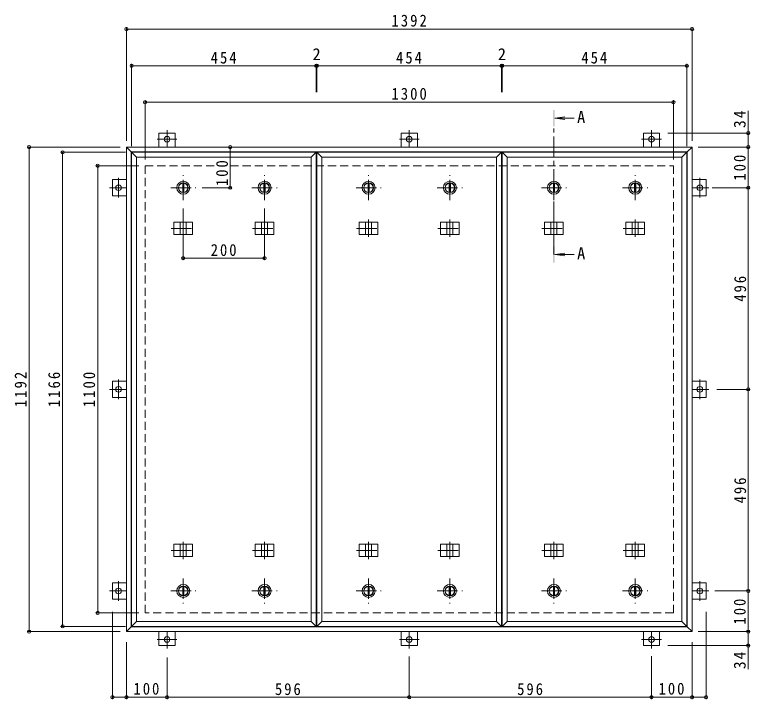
# Model space of a CAD drawing. Units: millimetres at full size, sheet at 1:10. Extents: x -2570 to 2371, y -1962 to 1408.
# Drawn here: x -1948 to -138, y -276 to 1408 of the extents above; entities that cross this region are included whole.
import ezdxf
from ezdxf.enums import TextEntityAlignment as Align

# ---------------------------------------------------------------- set-up
doc = ezdxf.new("R2010")
doc.units = ezdxf.units.MM
doc.header["$LTSCALE"] = 10
doc.header["$PDMODE"] = 32
doc.header["$PDSIZE"] = 8
doc.linetypes.add('CHAIN1', pattern=[8, 5, -1, 1, -1])
doc.linetypes.add('DASHED2', pattern=[3, 2, -1])
for name, color, linetype, lineweight in [('0-1_躯体', 2, 'DASHED2', 9), ('0-2_仕上', 4, 'Continuous', 9), ('0-3_建具', 4, 'Continuous', 9), ('0-5_寸法', 4, 'Continuous', 9), ('0-C', 2, 'Continuous', 9), ('0-E', 3, 'Continuous', 9), ('0-F', 7, 'Continuous', 9)]:
    doc.layers.add(name, color=color, linetype=linetype, lineweight=lineweight)
doc.styles.add('ＭＳ ゴシック', font='')
doc.styles.get('ＭＳ ゴシック').set_extended_font_data('MS Gothic')

msp = doc.modelspace()

# ---------------------------------------------------------------- linework, layer by layer
at = {"layer": '0-1_躯体'}
for p, q in [((-1626.82, 1036.56), (-326.82, 1036.56)), ((-1626.82, -63.44), (-1626.82, 1036.56)), ((-326.82, 1036.56), (-326.82, -63.44)), ((-326.82, -63.44), (-1626.82, -63.44))]:
    msp.add_line(p, q, dxfattribs=at)
at = {"layer": '0-2_仕上'}
for p, q in [((-1659.82, -96.44), (-1659.82, 1069.56)), ((-1205.82, -96.44), (-1205.82, 1069.56)), ((-1203.82, -96.44), (-1203.82, 1069.56)), ((-749.82, -96.44), (-749.82, 1069.56)), ((-747.82, -96.44), (-747.82, 1069.56)), ((-293.82, -96.44), (-293.82, 1069.56)), ((-1647.82, -84.44), (-1647.82, 1057.56)), ((-1217.82, -84.44), (-1217.82, 1057.56)), ((-1191.82, -84.44), (-1191.82, 1057.56)), ((-761.82, -84.44), (-761.82, 1057.56)), ((-735.82, -84.44), (-735.82, 1057.56)), ((-305.82, -84.44), (-305.82, 1057.56))]:
    msp.add_line(p, q, dxfattribs=at)
for points in [[(-1647.82, 1057.56), (-1659.82, 1069.56), (-1205.82, 1069.56)], [(-1647.82, 1057.56), (-1217.82, 1057.56), (-1205.82, 1069.56)], [(-1191.82, 1057.56), (-1203.82, 1069.56), (-749.82, 1069.56)], [(-1191.82, 1057.56), (-761.82, 1057.56), (-749.82, 1069.56)], [(-735.82, 1057.56), (-747.82, 1069.56), (-293.82, 1069.56)], [(-735.82, 1057.56), (-305.82, 1057.56), (-293.82, 1069.56)], [(-1647.82, -84.44), (-1659.82, -96.44), (-1205.82, -96.44)], [(-1647.82, -84.44), (-1217.82, -84.44), (-1205.82, -96.44)], [(-1191.82, -84.44), (-1203.82, -96.44), (-749.82, -96.44)], [(-1191.82, -84.44), (-761.82, -84.44), (-749.82, -96.44)], [(-735.82, -84.44), (-747.82, -96.44), (-293.82, -96.44)], [(-735.82, -84.44), (-305.82, -84.44), (-293.82, -96.44)]]:
    msp.add_lwpolyline(points, dxfattribs=at)
at = {"layer": '0-3_建具', "color": 2}
for p, q in [((-1672.82, 1082.56), (-1660.82, 1070.56)), ((-1672.82, 1082.56), (-280.82, 1082.56)), ((-1672.82, -109.44), (-1672.82, 1082.56)), ((-1660.82, 1070.56), (-292.82, 1070.56)), ((-1660.82, -97.44), (-1660.82, 1070.56)), ((-292.82, 1070.56), (-280.82, 1082.56)), ((-292.82, -97.44), (-292.82, 1070.56)), ((-280.82, 1082.56), (-280.82, -109.44)), ((-1660.82, -97.44), (-1672.82, -109.44)), ((-292.82, -97.44), (-1660.82, -97.44)), ((-292.82, -97.44), (-280.82, -109.44)), ((-280.82, -109.44), (-1672.82, -109.44))]:
    msp.add_line(p, q, dxfattribs=at)
at = {"layer": '0-3_建具'}
for p, q in [((-1555.91, 897.56), (-1555.91, 867.56)), ((-1555.91, 897.56), (-1509.73, 897.56)), ((-1540.32, 897.56), (-1540.32, 867.56)), ((-1525.32, 897.56), (-1525.32, 867.56)), ((-1509.73, 897.56), (-1509.73, 867.56)), ((-1355.91, 897.56), (-1355.91, 867.56)), ((-1355.91, 897.56), (-1309.73, 897.56)), ((-1340.32, 897.56), (-1340.32, 867.56)), ((-1325.32, 897.56), (-1325.32, 867.56)), ((-1309.73, 897.56), (-1309.73, 867.56)), ((-1099.91, 897.56), (-1099.91, 867.56)), ((-1099.91, 897.56), (-1053.73, 897.56)), ((-1084.32, 897.56), (-1084.32, 867.56)), ((-1069.32, 897.56), (-1069.32, 867.56)), ((-1053.73, 897.56), (-1053.73, 867.56)), ((-899.91, 897.56), (-899.91, 867.56)), ((-899.91, 897.56), (-853.73, 897.56)), ((-884.32, 897.56), (-884.32, 867.56)), ((-869.32, 897.56), (-869.32, 867.56)), ((-853.73, 897.56), (-853.73, 867.56)), ((-643.91, 897.56), (-643.91, 867.56)), ((-643.91, 897.56), (-597.73, 897.56)), ((-628.32, 897.56), (-628.32, 867.56)), ((-613.32, 897.56), (-613.32, 867.56)), ((-597.73, 897.56), (-597.73, 867.56)), ((-443.91, 897.56), (-443.91, 867.56)), ((-443.91, 897.56), (-397.73, 897.56)), ((-428.32, 897.56), (-428.32, 867.56)), ((-413.32, 897.56), (-413.32, 867.56)), ((-397.73, 897.56), (-397.73, 867.56)), ((-1555.91, 867.56), (-1509.73, 867.56)), ((-1355.91, 867.56), (-1309.73, 867.56)), ((-1099.91, 867.56), (-1053.73, 867.56)), ((-899.91, 867.56), (-853.73, 867.56)), ((-643.91, 867.56), (-597.73, 867.56)), ((-443.91, 867.56), (-397.73, 867.56)), ((-1555.91, 75.56), (-1555.91, 105.56)), ((-1555.91, 105.56), (-1509.73, 105.56)), ((-1540.32, 75.56), (-1540.32, 105.56)), ((-1525.32, 75.56), (-1525.32, 105.56)), ((-1509.73, 75.56), (-1509.73, 105.56)), ((-1355.91, 75.56), (-1355.91, 105.56)), ((-1355.91, 105.56), (-1309.73, 105.56)), ((-1340.32, 75.56), (-1340.32, 105.56)), ((-1325.32, 75.56), (-1325.32, 105.56)), ((-1309.73, 75.56), (-1309.73, 105.56)), ((-1099.91, 75.56), (-1099.91, 105.56)), ((-1099.91, 105.56), (-1053.73, 105.56)), ((-1084.32, 75.56), (-1084.32, 105.56)), ((-1069.32, 75.56), (-1069.32, 105.56)), ((-1053.73, 75.56), (-1053.73, 105.56)), ((-899.91, 75.56), (-899.91, 105.56)), ((-899.91, 105.56), (-853.73, 105.56)), ((-884.32, 75.56), (-884.32, 105.56)), ((-869.32, 75.56), (-869.32, 105.56)), ((-853.73, 75.56), (-853.73, 105.56)), ((-643.91, 75.56), (-643.91, 105.56)), ((-643.91, 105.56), (-597.73, 105.56)), ((-628.32, 75.56), (-628.32, 105.56)), ((-613.32, 75.56), (-613.32, 105.56)), ((-597.73, 75.56), (-597.73, 105.56)), ((-443.91, 75.56), (-443.91, 105.56)), ((-443.91, 105.56), (-397.73, 105.56)), ((-428.32, 75.56), (-428.32, 105.56)), ((-413.32, 75.56), (-413.32, 105.56)), ((-397.73, 75.56), (-397.73, 105.56)), ((-1555.91, 75.56), (-1509.73, 75.56)), ((-1355.91, 75.56), (-1309.73, 75.56)), ((-1099.91, 75.56), (-1053.73, 75.56)), ((-899.91, 75.56), (-853.73, 75.56)), ((-643.91, 75.56), (-597.73, 75.56)), ((-443.91, 75.56), (-397.73, 75.56))]:
    msp.add_line(p, q, dxfattribs=at)
at = {"layer": '0-3_建具', "linetype": 'CHAIN1'}
for p, q in [((-1532.82, 904.67), (-1532.82, 861.44)), ((-1332.82, 904.67), (-1332.82, 861.44)), ((-1076.82, 904.67), (-1076.82, 861.44)), ((-876.82, 904.67), (-876.82, 861.44)), ((-620.82, 904.67), (-620.82, 861.44)), ((-420.82, 904.67), (-420.82, 861.44)), ((-1562.23, 882.56), (-1503.41, 882.56)), ((-1362.23, 882.56), (-1303.41, 882.56)), ((-1106.23, 882.56), (-1047.41, 882.56)), ((-906.23, 882.56), (-847.41, 882.56)), ((-650.23, 882.56), (-591.41, 882.56)), ((-450.23, 882.56), (-391.41, 882.56)), ((-1532.82, 68.44), (-1532.82, 111.68)), ((-1332.82, 68.44), (-1332.82, 111.68)), ((-1076.82, 68.44), (-1076.82, 111.68)), ((-876.82, 68.44), (-876.82, 111.68)), ((-620.82, 68.44), (-620.82, 111.68)), ((-420.82, 68.44), (-420.82, 111.68)), ((-1562.23, 90.56), (-1503.41, 90.56)), ((-1362.23, 90.56), (-1303.41, 90.56)), ((-1106.23, 90.56), (-1047.41, 90.56)), ((-906.23, 90.56), (-847.41, 90.56)), ((-650.23, 90.56), (-591.41, 90.56)), ((-450.23, 90.56), (-391.41, 90.56))]:
    msp.add_line(p, q, dxfattribs=at)
at = {"layer": '0-5_寸法'}
for p, q in [((-618.82, 1153.37), (-594.03, 1156.64)), ((-618.82, 1153.37), (-594.03, 1150.11)), ((-618.82, 1153.37), (-571.35, 1153.37)), ((-618.82, 818.25), (-594.03, 821.51)), ((-618.82, 818.25), (-594.03, 814.99)), ((-618.82, 818.25), (-571.35, 818.25))]:
    msp.add_line(p, q, dxfattribs=at)
at = {"layer": '0-5_寸法', "linetype": 'CHAIN1'}
msp.add_line((-620.82, 818.25), (-620.82, 1133.37), dxfattribs=at)
at = {"layer": '0-5_寸法'}
for points in [[(-618.82, 1173.37), (-622.82, 1173.37), (-618.82, 1133.37), (-622.82, 1133.37)], [(-618.82, 798.25), (-622.82, 798.25), (-618.82, 838.25), (-622.82, 838.25)]]:
    msp.add_solid(points, dxfattribs=at)
at = {"layer": '0-C', "linetype": 'CHAIN1'}
for p, q in [((-1532.82, 951.56), (-1532.82, 1013.56)), ((-1332.82, 951.56), (-1332.82, 1013.56)), ((-1076.82, 951.56), (-1076.82, 1013.56)), ((-876.82, 951.56), (-876.82, 1013.56)), ((-620.82, 951.56), (-620.82, 1013.56)), ((-420.82, 951.56), (-420.82, 1013.56)), ((-1563.82, 982.56), (-1501.82, 982.56)), ((-1363.82, 982.56), (-1301.82, 982.56)), ((-1107.82, 982.56), (-1045.82, 982.56)), ((-907.82, 982.56), (-845.82, 982.56)), ((-651.82, 982.56), (-589.82, 982.56)), ((-451.82, 982.56), (-389.82, 982.56)), ((-1532.82, 21.56), (-1532.82, -40.44)), ((-1332.82, 21.56), (-1332.82, -40.44)), ((-1076.82, 21.56), (-1076.82, -40.44)), ((-876.82, 21.56), (-876.82, -40.44)), ((-620.82, 21.56), (-620.82, -40.44)), ((-420.82, 21.56), (-420.82, -40.44)), ((-1563.82, -9.44), (-1501.82, -9.44)), ((-1363.82, -9.44), (-1301.82, -9.44)), ((-1107.82, -9.44), (-1045.82, -9.44)), ((-907.82, -9.44), (-845.82, -9.44)), ((-651.82, -9.44), (-589.82, -9.44)), ((-451.82, -9.44), (-389.82, -9.44))]:
    msp.add_line(p, q, dxfattribs=at)
at = {"layer": '0-C'}
for p, q in [((-1534.32, 993.96), (-1534.32, 971.16)), ((-1531.32, 993.96), (-1531.32, 971.16)), ((-1334.32, 993.96), (-1334.32, 971.16)), ((-1331.32, 993.96), (-1331.32, 971.16)), ((-1078.32, 993.96), (-1078.32, 971.16)), ((-1075.32, 993.96), (-1075.32, 971.16)), ((-878.32, 993.96), (-878.32, 971.16)), ((-875.32, 993.96), (-875.32, 971.16)), ((-622.32, 993.96), (-622.32, 971.16)), ((-619.32, 993.96), (-619.32, 971.16)), ((-422.32, 993.96), (-422.32, 971.16)), ((-419.32, 993.96), (-419.32, 971.16)), ((-1534.32, -20.85), (-1534.32, 1.96)), ((-1531.32, -20.85), (-1531.32, 1.96)), ((-1334.32, -20.85), (-1334.32, 1.96)), ((-1331.32, -20.85), (-1331.32, 1.96)), ((-1078.32, -20.85), (-1078.32, 1.96)), ((-1075.32, -20.85), (-1075.32, 1.96)), ((-878.32, -20.85), (-878.32, 1.96)), ((-875.32, -20.85), (-875.32, 1.96)), ((-622.32, -20.85), (-622.32, 1.96)), ((-619.32, -20.85), (-619.32, 1.96)), ((-422.32, -20.85), (-422.32, 1.96)), ((-419.32, -20.85), (-419.32, 1.96))]:
    msp.add_line(p, q, dxfattribs=at)
for centre, radius in [((-1532.82, 982.56), 16), ((-1332.82, 982.56), 16), ((-1076.82, 982.56), 16), ((-876.82, 982.56), 16), ((-620.82, 982.56), 16), ((-420.82, 982.56), 16), ((-1532.82, 982.56), 12), ((-1532.82, 982.56), 11.5), ((-1332.82, 982.56), 12), ((-1332.82, 982.56), 11.5), ((-1076.82, 982.56), 12), ((-1076.82, 982.56), 11.5), ((-876.82, 982.56), 12), ((-876.82, 982.56), 11.5), ((-620.82, 982.56), 12), ((-620.82, 982.56), 11.5), ((-420.82, 982.56), 12), ((-420.82, 982.56), 11.5), ((-1532.82, -9.44), 16), ((-1532.82, -9.44), 12), ((-1532.82, -9.44), 11.5), ((-1332.82, -9.44), 16), ((-1332.82, -9.44), 12), ((-1332.82, -9.44), 11.5), ((-1076.82, -9.44), 16), ((-1076.82, -9.44), 12), ((-1076.82, -9.44), 11.5), ((-876.82, -9.44), 16), ((-876.82, -9.44), 12), ((-876.82, -9.44), 11.5), ((-620.82, -9.44), 16), ((-620.82, -9.44), 12), ((-620.82, -9.44), 11.5), ((-420.82, -9.44), 16), ((-420.82, -9.44), 12), ((-420.82, -9.44), 11.5)]:
    msp.add_circle(centre, radius, dxfattribs=at)
at = {"layer": '0-E', "linetype": 'CHAIN1'}
for p, q in [((-1572.82, 1123.73), (-1572.82, 1082.56)), ((-976.82, 1123.73), (-976.82, 1082.56)), ((-380.82, 1123.73), (-380.82, 1082.56)), ((-1548.44, 1101.76), (-1597.2, 1101.76)), ((-952.44, 1101.76), (-1001.2, 1101.76)), ((-356.44, 1101.76), (-405.2, 1101.76)), ((-1692.02, 1006.93), (-1692.02, 958.18)), ((-261.62, 958.18), (-261.62, 1006.93)), ((-1713.99, 982.56), (-1672.82, 982.56)), ((-239.65, 982.56), (-280.82, 982.56)), ((-1692.02, 510.93), (-1692.02, 462.18)), ((-261.62, 462.18), (-261.62, 510.93)), ((-1713.99, 486.56), (-1672.82, 486.56)), ((-239.65, 486.56), (-280.82, 486.56)), ((-1692.02, 14.93), (-1692.02, -33.82)), ((-261.62, -33.82), (-261.62, 14.93)), ((-1713.99, -9.44), (-1672.82, -9.44)), ((-239.65, -9.44), (-280.82, -9.44)), ((-1572.82, -150.62), (-1572.82, -109.44)), ((-976.82, -150.62), (-976.82, -109.44)), ((-380.82, -150.62), (-380.82, -109.44)), ((-1597.2, -128.64), (-1548.44, -128.64)), ((-1001.2, -128.64), (-952.44, -128.64)), ((-405.2, -128.64), (-356.44, -128.64))]:
    msp.add_line(p, q, dxfattribs=at)
at = {"layer": '0-E'}
for p, q in [((-1592.82, 1116.76), (-1552.82, 1116.76)), ((-1592.82, 1116.76), (-1592.82, 1082.56)), ((-1552.82, 1116.76), (-1552.82, 1082.56)), ((-996.82, 1116.76), (-956.82, 1116.76)), ((-996.82, 1116.76), (-996.82, 1082.56)), ((-956.82, 1116.76), (-956.82, 1082.56)), ((-400.82, 1116.76), (-360.82, 1116.76)), ((-400.82, 1116.76), (-400.82, 1082.56)), ((-360.82, 1116.76), (-360.82, 1082.56)), ((-1707.02, 962.56), (-1707.02, 1002.56)), ((-1707.02, 1002.56), (-1672.82, 1002.56)), ((-246.62, 1002.56), (-280.82, 1002.56)), ((-246.62, 1002.56), (-246.62, 962.56)), ((-1707.02, 962.56), (-1672.82, 962.56)), ((-246.62, 962.56), (-280.82, 962.56)), ((-1707.02, 466.56), (-1707.02, 506.56)), ((-1707.02, 506.56), (-1672.82, 506.56)), ((-246.62, 506.56), (-280.82, 506.56)), ((-246.62, 506.56), (-246.62, 466.56)), ((-1707.02, 466.56), (-1672.82, 466.56)), ((-246.62, 466.56), (-280.82, 466.56)), ((-1707.02, -29.44), (-1707.02, 10.56)), ((-1707.02, 10.56), (-1672.82, 10.56)), ((-246.62, 10.56), (-280.82, 10.56)), ((-246.62, 10.56), (-246.62, -29.44)), ((-1707.02, -29.44), (-1672.82, -29.44)), ((-246.62, -29.44), (-280.82, -29.44)), ((-1592.82, -143.64), (-1592.82, -109.44)), ((-1552.82, -143.64), (-1552.82, -109.44)), ((-996.82, -143.64), (-996.82, -109.44)), ((-956.82, -143.64), (-956.82, -109.44)), ((-400.82, -143.64), (-400.82, -109.44)), ((-360.82, -143.64), (-360.82, -109.44)), ((-1552.82, -143.64), (-1592.82, -143.64)), ((-956.82, -143.64), (-996.82, -143.64)), ((-360.82, -143.64), (-400.82, -143.64))]:
    msp.add_line(p, q, dxfattribs=at)
for centre in [(-1572.82, 1101.76), (-976.82, 1101.76), (-380.82, 1101.76), (-1692.02, 982.56), (-261.62, 982.56), (-1692.02, 486.56), (-261.62, 486.56), (-1692.02, -9.44), (-261.62, -9.44), (-1572.82, -128.64), (-976.82, -128.64), (-380.82, -128.64)]:
    msp.add_circle(centre, 7, dxfattribs=at)
at = {"layer": '0-F'}
for p, q in [((-1672.82, 1097.56), (-1672.82, 1377.56)), ((-280.82, 1097.56), (-280.82, 1377.56)), ((-1672.82, 1372.56), (-280.82, 1372.56)), ((-1659.82, 1084.56), (-1659.82, 1287.56)), ((-1205.82, 1285.56), (-1205.82, 1217.84)), ((-1203.82, 1285.56), (-1203.82, 1217.84)), ((-749.82, 1285.56), (-749.82, 1217.84)), ((-747.82, 1285.56), (-747.82, 1217.84)), ((-293.82, 1084.56), (-293.82, 1287.56)), ((-1659.82, 1282.56), (-1205.82, 1282.56)), ((-1205.82, 1282.56), (-1203.82, 1282.56)), ((-1203.82, 1282.56), (-749.82, 1282.56)), ((-749.82, 1282.56), (-747.82, 1282.56)), ((-747.82, 1282.56), (-293.82, 1282.56)), ((-1626.82, 1051.56), (-1626.82, 1197.56)), ((-326.82, 1051.56), (-326.82, 1197.56)), ((-1626.82, 1192.56), (-326.82, 1192.56)), ((-142.73, 1116.76), (-142.73, 1171.94)), ((-137.73, 1116.76), (-340.82, 1116.76)), ((-142.73, 1082.56), (-142.73, 1116.76)), ((-1687.82, 1082.56), (-1917.08, 1082.56)), ((-1912.08, -109.44), (-1912.08, 1082.56)), ((-1674.82, 1069.56), (-1834.61, 1069.56)), ((-1829.61, -96.44), (-1829.61, 1069.56)), ((-1417.47, 1082.56), (-1417.47, 982.56)), ((-265.82, 1082.56), (-137.73, 1082.56)), ((-142.73, 982.56), (-142.73, 1082.56)), ((-1641.82, 1036.56), (-1748.44, 1036.56)), ((-1743.44, -63.44), (-1743.44, 1036.56)), ((-1414.47, 982.56), (-1486.64, 982.56)), ((-231.89, 982.56), (-137.73, 982.56)), ((-142.73, 486.56), (-142.73, 982.56)), ((-1532.82, 806.26), (-1532.82, 931.56)), ((-1332.82, 806.26), (-1332.82, 931.56)), ((-1532.82, 809.26), (-1332.82, 809.26)), ((-139.73, 486.56), (-219.65, 486.56)), ((-142.73, -9.44), (-142.73, 486.56)), ((-225.3, -9.44), (-137.73, -9.44)), ((-142.73, -109.44), (-142.73, -9.44)), ((-1641.82, -63.44), (-1748.44, -63.44)), ((-1707.02, -275.81), (-1707.02, -60.65)), ((-246.62, -275.81), (-246.62, -60.65)), ((-1674.82, -96.44), (-1834.61, -96.44)), ((-1687.82, -109.44), (-1917.08, -109.44)), ((-265.82, -109.44), (-137.73, -109.44)), ((-142.73, -109.44), (-142.73, -143.64)), ((-1672.82, -135.65), (-1672.82, -275.81)), ((-137.73, -143.64), (-340.82, -143.64)), ((-280.82, -135.65), (-280.82, -275.81)), ((-142.73, -143.64), (-142.73, -201.6)), ((-1572.82, -172.95), (-1572.82, -275.81)), ((-976.82, -273.81), (-976.82, -170.62)), ((-380.82, -169.58), (-380.82, -275.81)), ((-1707.02, -270.81), (-1672.82, -270.81)), ((-1672.82, -270.81), (-1572.82, -270.81)), ((-1572.82, -270.81), (-976.82, -270.81)), ((-976.82, -270.81), (-380.82, -270.81)), ((-380.82, -270.81), (-280.82, -270.81)), ((-280.82, -270.81), (-246.62, -270.81))]:
    msp.add_line(p, q, dxfattribs=at)
for p in [(-1672.82, 1372.56), (-280.82, 1372.56), (-1659.82, 1282.56), (-1205.82, 1282.56), (-1203.82, 1282.56), (-749.82, 1282.56), (-747.82, 1282.56), (-293.82, 1282.56), (-1626.82, 1192.56), (-326.82, 1192.56), (-142.73, 1116.76), (-1912.08, 1082.56), (-1417.47, 1082.56), (-142.73, 1082.56), (-1829.61, 1069.56), (-1743.44, 1036.56), (-1417.47, 982.56), (-142.73, 982.56), (-1532.82, 809.26), (-1332.82, 809.26), (-142.73, 486.56), (-142.73, -9.44), (-1743.44, -63.44), (-1912.08, -109.44), (-1829.61, -96.44), (-142.73, -109.44), (-142.73, -143.64), (-1707.02, -270.81), (-1672.82, -270.81), (-1572.82, -270.81), (-976.82, -270.81), (-380.82, -270.81), (-280.82, -270.81), (-246.62, -270.81)]:
    msp.add_point(p, dxfattribs=at)

# ---------------------------------------------------------------- texts
at = {"layer": '0-5_寸法', "color": 2, "style": 'ＭＳ ゴシック'}
for p in [(-563.79, 1132.98), (-563.79, 797.85)]:
    msp.add_text('A', height=29.33, dxfattribs=at).set_placement(p, align=Align.BOTTOM_LEFT)
at = {"layer": '0-F', "color": 2, "style": 'ＭＳ ゴシック'}
for p in [(-1214.82, 1287.56), (-758.82, 1287.56)]:
    msp.add_text('2', height=29.33, dxfattribs=at).set_placement(p, align=Align.BOTTOM_LEFT)
at = {"layer": '0-F', "color": 2, "char_height": 29.33, "attachment_point": 7, "style": 'ＭＳ ゴシック'}
for s, insert in [('\\T1.28;\\W0.9;1392', (-1020.57, 1378.56)), ('\\T1.27;\\W0.9;454', (-1465.32, 1287.56)), ('\\T1.27;\\W0.9;454', (-1009.32, 1287.56)), ('\\T1.27;\\W0.9;454', (-553.32, 1287.56)), ('\\T1.28;\\W0.9;1300', (-1020.57, 1198.56)), ('\\T1.27;\\W0.9;200', (-1465.32, 814.26)), ('\\T1.27;\\W0.9;100', (-1655.32, -264.81)), ('\\T1.27;\\W0.9;596', (-1307.32, -265.81)), ('\\T1.27;\\W0.9;596', (-711.32, -265.81)), ('\\T1.27;\\W0.9;100', (-363.32, -264.81))]:
    msp.add_mtext(s, dxfattribs=dict(at, insert=insert))
at = {"layer": '0-F', "color": 2, "char_height": 29.33, "attachment_point": 7, "rotation": 90, "style": 'ＭＳ ゴシック'}
for s, insert in [('\\T1.27;\\W0.95;34', (-148.73, 1129.44)), ('\\T1.27;\\W0.9;100', (-148.73, 1000.06)), ('\\T1.27;\\W0.9;100', (-1422.47, 986.57)), ('\\T1.27;\\W0.9;496', (-147.73, 702.06)), ('\\T1.28;\\W0.9;1192', (-1918.08, 442.81)), ('\\T1.28;\\W0.9;1166', (-1835.61, 442.81)), ('\\T1.28;\\W0.9;1100', (-1749.44, 442.81)), ('\\T1.27;\\W0.9;496', (-147.73, 206.06)), ('\\T1.27;\\W0.9;100', (-148.73, -91.94)), ('\\T1.27;\\W0.95;34', (-148.73, -201.6))]:
    msp.add_mtext(s, dxfattribs=dict(at, insert=insert))

doc.saveas('drawing.dxf')
